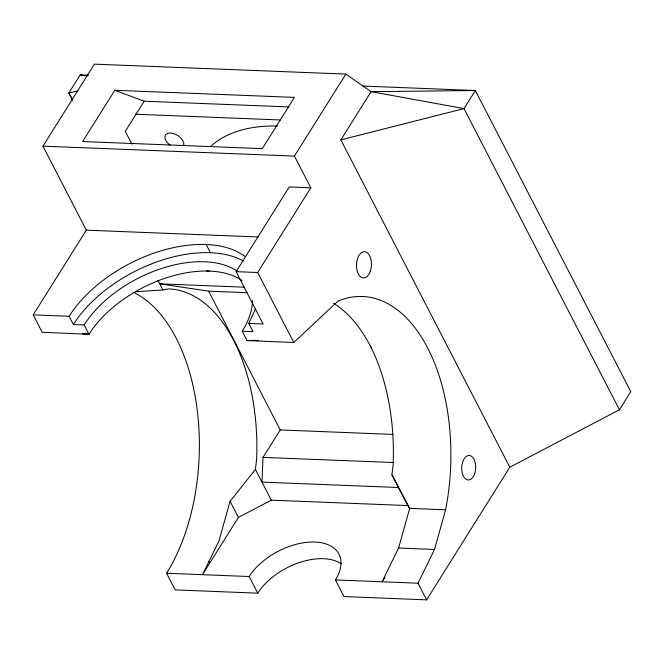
<?xml version="1.0" encoding="UTF-8"?>
<svg xmlns="http://www.w3.org/2000/svg" width="664" height="664" viewBox="0 0 664 664"><rect width="100%" height="100%" fill="white"/><g stroke="black" fill="none" stroke-linecap="round" stroke-linejoin="round"><path stroke-width="1" d="M157.907 280.291L159.75 283.835L208.679 291.172L280.208 429.94L262.994 457.38L261.981 482.114L398.491 487.517M409.754 509.18L407.812 505.57L271.302 500.175L238.401 517.405L202.487 574.675L218.962 540.928L230.076 501.262L255.432 469.44L256.619 459.247A166.324 94.852 -87.7 0 0 168.689 288.873L162.804 289.961L135.514 291.745M407.812 505.57L391.951 474.835L393.138 464.651A166.324 94.852 -87.7 0 0 333.627 303.382M384.829 577.439L382.107 581.78L398.583 548.032L409.696 508.367L391.951 474.835M133.63 292.409A166.324 94.852 -87.7 0 1 197.49 412.145A166.324 94.852 -87.7 0 1 166.564 573.256L249.191 576.526A52.522 30.428 -27.3 0 1 314.985 542.056A52.522 30.428 -27.3 0 1 335.403 579.929L343.993 596.579L426.62 599.849L418.029 583.199L434.505 549.452L445.619 509.794A166.324 94.852 -87.7 0 0 337.918 301.124L293.803 342.508L247.041 340.541L242.227 331.22A96.288 55.776 -27.3 0 0 252.494 300.551M242.227 331.22L253.001 331.643L248.751 323.401L255.731 308.445M88.453 75.206L80.178 74.874L68.84 92.96L72.575 100.214M242.045 280.482A96.288 55.776 -27.3 0 0 88.968 334.291L42.197 332.307L33.2 314.877L86.328 230.167L42.961 146.155L94.388 64.151L345.861 74.102L371.093 91.657L464.003 108.597L619.454 409.771L509.803 467.215L426.62 599.849M114.822 90.279L82.668 141.54L262.288 148.645L294.442 97.384L114.822 90.279L144.204 101.21L288.732 106.929M144.204 101.21L125.305 131.356L131.937 144.204M293.803 342.508L257.673 272.514L310.802 187.804L294.434 156.098L345.861 74.102M248.751 323.401L263.118 323.966L236.118 271.659L289.247 186.949L310.802 187.804M509.803 467.215L340.848 139.88L371.093 91.657L475.349 90.511L630.8 391.685L619.454 409.771M370.205 345.911L371.35 347.438M257.748 340.839L258.055 340.458L247.041 340.541L255.125 340.3M340.848 139.88L464.003 108.597L475.349 90.511L362.594 86.046M77.796 90.976L68.84 92.96L72.841 100.181M206.487 271.053L209.592 271.103M135.307 114.225L280.382 119.968M42.961 146.155L294.434 156.098M86.328 230.167L258.246 236.965M236.118 271.659L257.673 272.514M244.485 287.188L159.75 283.835L162.804 289.961M208.679 291.172L246.925 292.708M33.2 314.877L69.122 316.296A109.419 63.387 -27.3 0 1 244.767 256.362M69.122 316.296L73.38 324.538L84.154 324.962A96.288 55.776 -27.3 0 1 237.231 271.153M280.208 429.94L392.93 434.397M262.994 457.38L393.304 462.534M409.696 508.367L445.619 509.794M398.583 548.032L434.505 549.452M335.403 579.929L418.029 583.199M341.321 563.852A52.522 30.428 -27.3 0 0 257.781 593.168L175.155 589.898L166.564 573.256M82.311 333.693L88.968 334.291L84.154 324.962M83.847 333.702L88.968 334.291M80.178 74.874L87.258 76.103M206.197 244.493L210.446 252.735M255.432 469.44L271.302 500.175M230.076 501.262L238.401 517.405M249.191 576.526L257.781 593.168M208.845 561.644L209.666 563.23M170.291 145.25A10.508 6.117 32.1 0 1 165.402 135.149A10.508 6.117 32.1 0 1 176.367 134.717A10.508 6.117 32.1 0 1 183.803 144.719M211.16 145.964A166.324 96.861 32.1 0 1 277.378 126.069M73.38 324.538A109.419 63.387 -27.3 0 1 243.422 260.985M474.503 474.113A12.259 6.989 -87.7 0 0 469.207 455.479A12.259 6.989 -87.7 0 0 462.41 473.581A12.259 6.989 -87.7 0 0 474.503 474.113M370.188 271.667A13.131 7.487 -87.7 0 0 364.519 251.706A13.131 7.487 -87.7 0 0 357.232 271.095A13.131 7.487 -87.7 0 0 370.188 271.667"/></g></svg>
